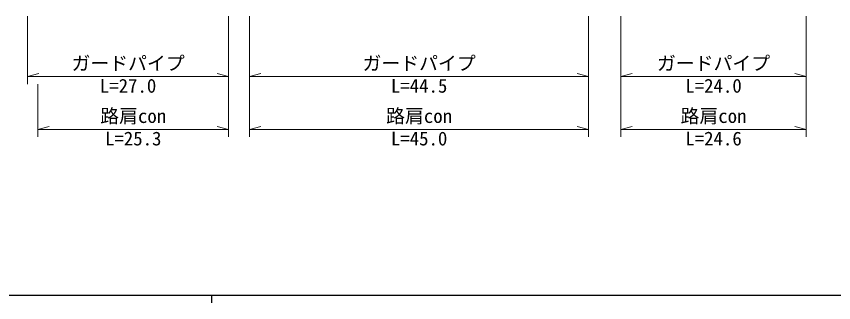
# Model space of a CAD drawing. Units: millimetres, scale not verified. Extents: x 40000 to 680000, y 20000 to 380000.
# Drawn here: x 142150 to 250498, y 204000 to 242000 of the extents above; entities that cross this region are included whole.
import ezdxf
from ezdxf.enums import TextEntityAlignment as Align

# ---------------------------------------------------------------- set-up
doc = ezdxf.new("R2010")
doc.units = ezdxf.units.MM
doc.header["$LTSCALE"] = 1000
doc.layers.add('M-STR-HTXT', color=7, linetype='Continuous', lineweight=13)
doc.layers.add('M-TTL-BAND', color=7, linetype='Continuous', lineweight=25)
doc.styles.add('ＭＳ ゴシック', font='')
doc.styles.get('ＭＳ ゴシック').set_extended_font_data('MS Gothic')

msp = doc.modelspace()

# ---------------------------------------------------------------- linework, layer by layer
at = {"layer": 'M-STR-HTXT'}
for p, q in [((143636, 233000), (143636, 242000)), ((170287, 226000), (170287, 242000)), ((173076, 226000), (173076, 242000)), ((218014, 226000), (218014, 242000)), ((222292, 226000), (222292, 242000)), ((246857, 226000), (246857, 242000)), ((143636, 234000), (145136, 234400)), ((170287, 234000), (168787, 234400)), ((173076, 234000), (174576, 234400)), ((218014, 234000), (216514, 234400)), ((222292, 234000), (223792, 234400)), ((246857, 234000), (245357, 234400)), ((143636, 234000), (170287, 234000)), ((145004, 226000), (145004, 233000)), ((173076, 234000), (218014, 234000)), ((222292, 234000), (246857, 234000)), ((145004, 227000), (146504, 227400)), ((145004, 227000), (170287, 227000)), ((170287, 227000), (168787, 227400)), ((173076, 227000), (174576, 227400)), ((173076, 227000), (218014, 227000)), ((218014, 227000), (216514, 227400)), ((222292, 227000), (223792, 227400)), ((222292, 227000), (246857, 227000)), ((246857, 227000), (245357, 227400))]:
    msp.add_line(p, q, dxfattribs=at)
at = {"layer": 'M-TTL-BAND'}
for p, q in [((40000, 205000), (579000, 205000)), ((168000, 205000), (168000, 204000))]:
    msp.add_line(p, q, dxfattribs=at)

# ---------------------------------------------------------------- texts
at = {"layer": 'M-STR-HTXT', "style": 'ＭＳ ゴシック'}
for s, p in [('ガードパイプ', (156961, 234300)), ('ガードパイプ', (195545, 234300)), ('ガードパイプ', (234574, 234300)), ('路肩con', (157645, 227300)), ('路肩con', (195545, 227300)), ('路肩con', (234574, 227300))]:
    msp.add_text(s, height=1833, dxfattribs=at).set_placement(p, align=Align.BOTTOM_CENTER)
for s, p in [('L=27.0', (156961, 233700)), ('L=44.5', (195545, 233700)), ('L=24.0', (234574, 233700)), ('L=25.3', (157645, 226700)), ('L=45.0', (195545, 226700)), ('L=24.6', (234574, 226700))]:
    msp.add_text(s, height=1833, dxfattribs=at).set_placement(p, align=Align.TOP_CENTER)

doc.saveas('drawing.dxf')
